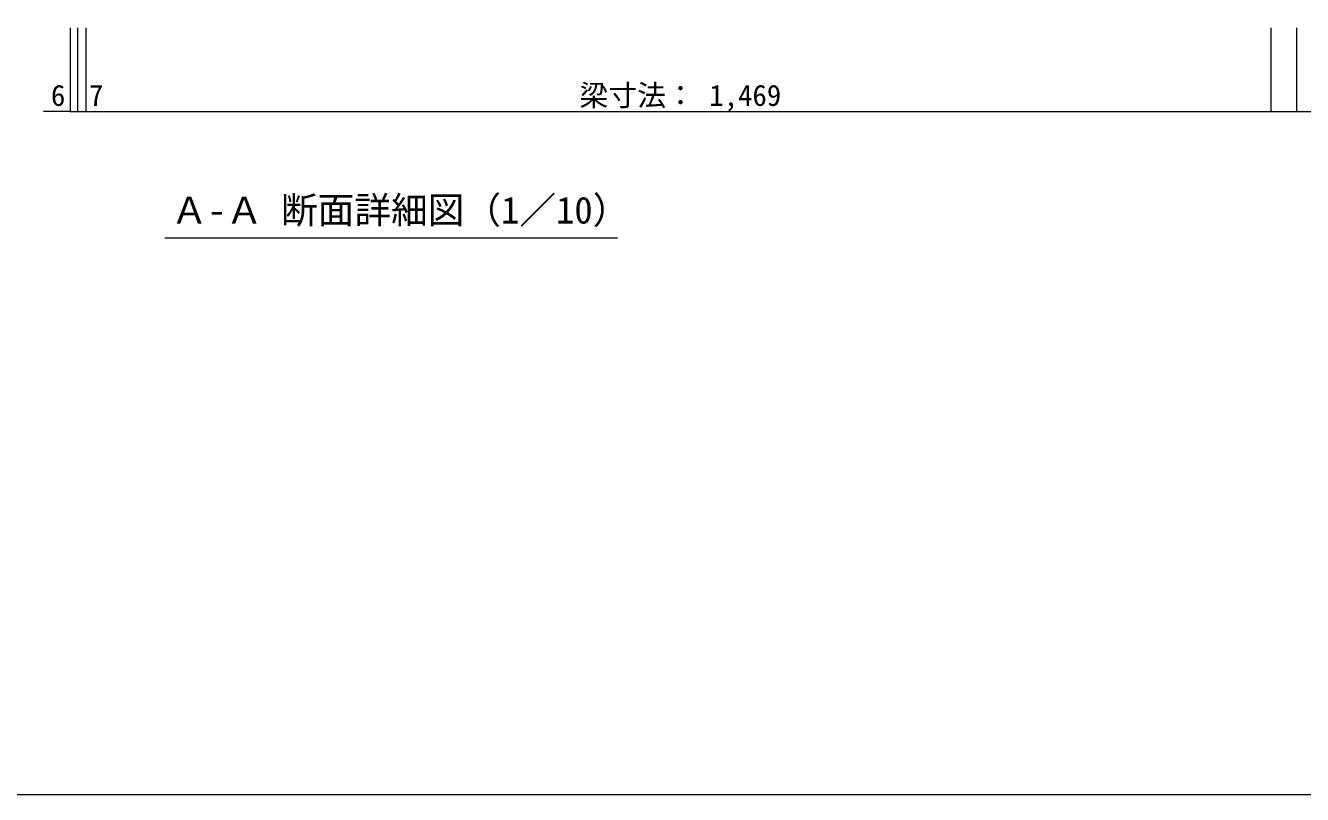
# Model space of a CAD drawing. Units: millimetres, scale not verified. Extents: x -4000 to 4000, y -2770 to 2770.
# Drawn here: x 211 to 2300, y -2770 to -1513 of the extents above; entities that cross this region are included whole.
import ezdxf
from ezdxf.enums import TextEntityAlignment as Align

# ---------------------------------------------------------------- set-up
doc = ezdxf.new("R2010")
doc.units = ezdxf.units.MM
doc.header["$LTSCALE"] = 20
for name, color, linetype, lineweight in [('0-0_8図面枠', 5, 'Continuous', 9), ('0-E_1-7', 7, 'Continuous', 9), ('2-0_2-7', 7, 'Continuous', 9), ('2-1_2-8', 3, 'Continuous', 9)]:
    doc.layers.add(name, color=color, linetype=linetype, lineweight=lineweight)
doc.styles.add('ＭＳ ゴシック', font='')
doc.styles.get('ＭＳ ゴシック').set_extended_font_data('MS Gothic')

msp = doc.modelspace()

# ---------------------------------------------------------------- linework, layer by layer
at = {"layer": '0-0_8図面枠'}
msp.add_lwpolyline([(-3999.87, -2769.93), (4000.13, -2769.93), (4000.13, 2770.07), (-3999.87, 2770.07)], close=True, dxfattribs=at)
at = {"layer": '2-0_2-7', "color": 3}
for p, q in [((284.92, -1653.41), (284.92, -1516.55)), ((296.92, -1653.41), (296.92, -1516.55)), ((310.92, -1653.41), (310.92, -1516.55)), ((2248.92, -1653.41), (2248.92, -1516.55)), ((2248.92, -1653.41), (2248.92, -1516.55)), ((2290.92, -1653.41), (2290.92, -1516.55)), ((284.92, -1653.41), (240.95, -1653.41)), ((284.92, -1653.41), (296.92, -1653.41)), ((296.92, -1653.41), (310.92, -1653.41)), ((310.92, -1653.41), (2248.92, -1653.41)), ((2248.92, -1653.41), (2290.92, -1653.41)), ((2290.92, -1653.41), (2353.81, -1653.41))]:
    msp.add_line(p, q, dxfattribs=at)
at = {"layer": '2-0_2-7'}
for points in [[(283.32, -1653.41), (284.92, -1651.81), (284.92, -1653.41)], [(283.33, -1653.31), (284.92, -1651.81), (283.32, -1653.41)], [(283.33, -1653.61), (283.32, -1653.41), (284.92, -1653.41)], [(283.35, -1653.11), (284.92, -1651.81), (283.33, -1653.31)], [(283.33, -1653.61), (284.92, -1653.41), (283.37, -1653.81)], [(283.4, -1652.92), (284.92, -1651.81), (283.35, -1653.11)], [(283.37, -1653.81), (284.92, -1653.41), (283.43, -1654)], [(283.47, -1652.73), (284.92, -1651.81), (283.4, -1652.92)], [(283.43, -1654), (284.92, -1653.41), (283.52, -1654.18)], [(283.57, -1652.55), (284.92, -1651.81), (283.47, -1652.73)], [(283.52, -1654.18), (284.92, -1653.41), (283.63, -1654.35)], [(283.69, -1652.39), (284.92, -1651.81), (283.57, -1652.55)], [(283.63, -1654.35), (284.92, -1653.41), (283.76, -1654.51)], [(283.83, -1652.25), (284.92, -1651.81), (283.69, -1652.39)], [(283.76, -1654.51), (284.92, -1653.41), (283.9, -1654.64)], [(283.98, -1652.12), (284.92, -1651.81), (283.83, -1652.25)], [(283.9, -1654.64), (284.92, -1653.41), (284.06, -1654.76)], [(284.15, -1652.01), (284.92, -1651.81), (283.98, -1652.12)], [(284.06, -1654.76), (284.92, -1653.41), (284.24, -1654.86)], [(284.33, -1651.92), (284.92, -1651.81), (284.15, -1652.01)], [(284.24, -1654.86), (284.92, -1653.41), (284.43, -1654.93)], [(284.52, -1651.86), (284.92, -1651.81), (284.33, -1651.92)], [(284.43, -1654.93), (284.92, -1653.41), (284.62, -1654.98)], [(284.52, -1651.86), (284.72, -1651.82), (284.92, -1651.81)], [(284.62, -1654.98), (284.92, -1653.41), (284.82, -1655.01)], [(284.82, -1655.01), (284.92, -1653.41), (284.92, -1655.01)], [(284.92, -1651.81), (286.47, -1653.01), (284.92, -1653.41)], [(284.92, -1651.81), (286.41, -1652.82), (286.47, -1653.01)], [(284.92, -1651.81), (286.32, -1652.64), (286.41, -1652.82)], [(284.92, -1651.81), (286.22, -1652.47), (286.32, -1652.64)], [(284.92, -1651.81), (286.09, -1652.32), (286.22, -1652.47)], [(284.92, -1651.81), (285.94, -1652.18), (286.09, -1652.32)], [(284.92, -1651.81), (285.78, -1652.06), (285.94, -1652.18)], [(284.92, -1651.81), (285.6, -1651.96), (285.78, -1652.06)], [(284.92, -1651.81), (285.42, -1651.89), (285.6, -1651.96)], [(284.92, -1651.81), (285.22, -1651.84), (285.42, -1651.89)], [(284.92, -1651.81), (285.02, -1651.81), (285.22, -1651.84)], [(284.92, -1653.41), (286.47, -1653.01), (286.51, -1653.21)], [(284.92, -1653.41), (286.51, -1653.21), (286.52, -1653.41)], [(284.92, -1653.41), (285.51, -1654.9), (284.92, -1655.01)], [(284.92, -1653.41), (285.69, -1654.81), (285.51, -1654.9)], [(284.92, -1653.41), (285.86, -1654.71), (285.69, -1654.81)], [(284.92, -1653.41), (286.02, -1654.58), (285.86, -1654.71)], [(284.92, -1653.41), (286.16, -1654.43), (286.02, -1654.58)], [(284.92, -1653.41), (286.27, -1654.27), (286.16, -1654.43)], [(284.92, -1653.41), (286.37, -1654.09), (286.27, -1654.27)], [(284.92, -1653.41), (286.44, -1653.91), (286.37, -1654.09)], [(284.92, -1653.41), (286.49, -1653.71), (286.44, -1653.91)], [(284.92, -1653.41), (286.52, -1653.51), (286.49, -1653.71)], [(284.92, -1653.41), (286.52, -1653.41), (286.52, -1653.51)], [(284.92, -1655.01), (285.51, -1654.9), (285.32, -1654.96)], [(284.92, -1655.01), (285.32, -1654.96), (285.12, -1655)], [(295.32, -1653.41), (296.92, -1651.81), (296.92, -1653.41)], [(295.33, -1653.31), (296.92, -1651.81), (295.32, -1653.41)], [(295.33, -1653.61), (295.32, -1653.41), (296.92, -1653.41)], [(295.35, -1653.11), (296.92, -1651.81), (295.33, -1653.31)], [(295.33, -1653.61), (296.92, -1653.41), (295.37, -1653.81)], [(295.4, -1652.92), (296.92, -1651.81), (295.35, -1653.11)], [(295.37, -1653.81), (296.92, -1653.41), (295.43, -1654)], [(295.47, -1652.73), (296.92, -1651.81), (295.4, -1652.92)], [(295.43, -1654), (296.92, -1653.41), (295.52, -1654.18)], [(295.57, -1652.55), (296.92, -1651.81), (295.47, -1652.73)], [(295.52, -1654.18), (296.92, -1653.41), (295.63, -1654.35)], [(295.69, -1652.39), (296.92, -1651.81), (295.57, -1652.55)], [(295.63, -1654.35), (296.92, -1653.41), (295.76, -1654.51)], [(295.83, -1652.25), (296.92, -1651.81), (295.69, -1652.39)], [(295.76, -1654.51), (296.92, -1653.41), (295.9, -1654.64)], [(295.98, -1652.12), (296.92, -1651.81), (295.83, -1652.25)], [(295.9, -1654.64), (296.92, -1653.41), (296.06, -1654.76)], [(296.15, -1652.01), (296.92, -1651.81), (295.98, -1652.12)], [(296.06, -1654.76), (296.92, -1653.41), (296.24, -1654.86)], [(296.33, -1651.92), (296.92, -1651.81), (296.15, -1652.01)], [(296.24, -1654.86), (296.92, -1653.41), (296.43, -1654.93)], [(296.52, -1651.86), (296.92, -1651.81), (296.33, -1651.92)], [(296.43, -1654.93), (296.92, -1653.41), (296.62, -1654.98)], [(296.52, -1651.86), (296.72, -1651.82), (296.92, -1651.81)], [(296.62, -1654.98), (296.92, -1653.41), (296.82, -1655.01)], [(296.82, -1655.01), (296.92, -1653.41), (296.92, -1655.01)], [(296.92, -1651.81), (298.47, -1653.01), (296.92, -1653.41)], [(296.92, -1651.81), (298.41, -1652.82), (298.47, -1653.01)], [(296.92, -1651.81), (298.32, -1652.64), (298.41, -1652.82)], [(296.92, -1651.81), (298.22, -1652.47), (298.32, -1652.64)], [(296.92, -1651.81), (298.09, -1652.32), (298.22, -1652.47)], [(296.92, -1651.81), (297.94, -1652.18), (298.09, -1652.32)], [(296.92, -1651.81), (297.78, -1652.06), (297.94, -1652.18)], [(296.92, -1651.81), (297.6, -1651.96), (297.78, -1652.06)], [(296.92, -1651.81), (297.42, -1651.89), (297.6, -1651.96)], [(296.92, -1651.81), (297.22, -1651.84), (297.42, -1651.89)], [(296.92, -1651.81), (297.02, -1651.81), (297.22, -1651.84)], [(296.92, -1653.41), (298.47, -1653.01), (298.51, -1653.21)], [(296.92, -1653.41), (298.51, -1653.21), (298.52, -1653.41)], [(296.92, -1653.41), (297.51, -1654.9), (296.92, -1655.01)], [(296.92, -1653.41), (297.69, -1654.81), (297.51, -1654.9)], [(296.92, -1653.41), (297.86, -1654.71), (297.69, -1654.81)], [(296.92, -1653.41), (298.02, -1654.58), (297.86, -1654.71)], [(296.92, -1653.41), (298.16, -1654.43), (298.02, -1654.58)], [(296.92, -1653.41), (298.27, -1654.27), (298.16, -1654.43)], [(296.92, -1653.41), (298.37, -1654.09), (298.27, -1654.27)], [(296.92, -1653.41), (298.44, -1653.91), (298.37, -1654.09)], [(296.92, -1653.41), (298.49, -1653.71), (298.44, -1653.91)], [(296.92, -1653.41), (298.52, -1653.51), (298.49, -1653.71)], [(296.92, -1653.41), (298.52, -1653.41), (298.52, -1653.51)], [(296.92, -1655.01), (297.51, -1654.9), (297.32, -1654.96)], [(296.92, -1655.01), (297.32, -1654.96), (297.12, -1655)], [(309.32, -1653.41), (310.92, -1651.81), (310.92, -1653.41)], [(309.33, -1653.31), (310.92, -1651.81), (309.32, -1653.41)], [(309.33, -1653.61), (309.32, -1653.41), (310.92, -1653.41)], [(309.35, -1653.11), (310.92, -1651.81), (309.33, -1653.31)], [(309.33, -1653.61), (310.92, -1653.41), (309.37, -1653.81)], [(309.4, -1652.92), (310.92, -1651.81), (309.35, -1653.11)], [(309.37, -1653.81), (310.92, -1653.41), (309.43, -1654)], [(309.47, -1652.73), (310.92, -1651.81), (309.4, -1652.92)], [(309.43, -1654), (310.92, -1653.41), (309.52, -1654.18)], [(309.57, -1652.55), (310.92, -1651.81), (309.47, -1652.73)], [(309.52, -1654.18), (310.92, -1653.41), (309.63, -1654.35)], [(309.69, -1652.39), (310.92, -1651.81), (309.57, -1652.55)], [(309.63, -1654.35), (310.92, -1653.41), (309.76, -1654.51)], [(309.83, -1652.25), (310.92, -1651.81), (309.69, -1652.39)], [(309.76, -1654.51), (310.92, -1653.41), (309.9, -1654.64)], [(309.98, -1652.12), (310.92, -1651.81), (309.83, -1652.25)], [(309.9, -1654.64), (310.92, -1653.41), (310.06, -1654.76)], [(310.15, -1652.01), (310.92, -1651.81), (309.98, -1652.12)], [(310.06, -1654.76), (310.92, -1653.41), (310.24, -1654.86)], [(310.33, -1651.92), (310.92, -1651.81), (310.15, -1652.01)], [(310.24, -1654.86), (310.92, -1653.41), (310.43, -1654.93)], [(310.52, -1651.86), (310.92, -1651.81), (310.33, -1651.92)], [(310.43, -1654.93), (310.92, -1653.41), (310.62, -1654.98)], [(310.52, -1651.86), (310.72, -1651.82), (310.92, -1651.81)], [(310.62, -1654.98), (310.92, -1653.41), (310.82, -1655.01)], [(310.82, -1655.01), (310.92, -1653.41), (310.92, -1655.01)], [(310.92, -1651.81), (312.47, -1653.01), (310.92, -1653.41)], [(310.92, -1651.81), (312.41, -1652.82), (312.47, -1653.01)], [(310.92, -1651.81), (312.32, -1652.64), (312.41, -1652.82)], [(310.92, -1651.81), (312.22, -1652.47), (312.32, -1652.64)], [(310.92, -1651.81), (312.09, -1652.32), (312.22, -1652.47)], [(310.92, -1651.81), (311.94, -1652.18), (312.09, -1652.32)], [(310.92, -1651.81), (311.78, -1652.06), (311.94, -1652.18)], [(310.92, -1651.81), (311.6, -1651.96), (311.78, -1652.06)], [(310.92, -1651.81), (311.42, -1651.89), (311.6, -1651.96)], [(310.92, -1651.81), (311.22, -1651.84), (311.42, -1651.89)], [(310.92, -1651.81), (311.02, -1651.81), (311.22, -1651.84)], [(310.92, -1653.41), (312.47, -1653.01), (312.51, -1653.21)], [(310.92, -1653.41), (312.51, -1653.21), (312.52, -1653.41)], [(310.92, -1653.41), (311.51, -1654.9), (310.92, -1655.01)], [(310.92, -1653.41), (311.69, -1654.81), (311.51, -1654.9)], [(310.92, -1653.41), (311.86, -1654.71), (311.69, -1654.81)], [(310.92, -1653.41), (312.02, -1654.58), (311.86, -1654.71)], [(310.92, -1653.41), (312.16, -1654.43), (312.02, -1654.58)], [(310.92, -1653.41), (312.27, -1654.27), (312.16, -1654.43)], [(310.92, -1653.41), (312.37, -1654.09), (312.27, -1654.27)], [(310.92, -1653.41), (312.44, -1653.91), (312.37, -1654.09)], [(310.92, -1653.41), (312.49, -1653.71), (312.44, -1653.91)], [(310.92, -1653.41), (312.52, -1653.51), (312.49, -1653.71)], [(310.92, -1653.41), (312.52, -1653.41), (312.52, -1653.51)], [(310.92, -1655.01), (311.51, -1654.9), (311.32, -1654.96)], [(310.92, -1655.01), (311.32, -1654.96), (311.12, -1655)], [(2247.32, -1653.41), (2248.92, -1651.81), (2248.92, -1653.41)], [(2247.32, -1653.41), (2248.72, -1651.82), (2248.92, -1651.81)], [(2247.32, -1653.41), (2248.92, -1651.81), (2248.92, -1653.41)], [(2247.32, -1653.41), (2248.72, -1651.82), (2248.92, -1651.81)], [(2247.32, -1653.41), (2248.52, -1651.86), (2248.72, -1651.82)], [(2247.32, -1653.41), (2248.52, -1651.86), (2248.72, -1651.82)], [(2247.32, -1653.41), (2248.33, -1651.92), (2248.52, -1651.86)], [(2247.32, -1653.41), (2248.33, -1651.92), (2248.52, -1651.86)], [(2247.33, -1653.31), (2248.33, -1651.92), (2247.32, -1653.41)], [(2247.33, -1653.31), (2248.33, -1651.92), (2247.32, -1653.41)], [(2247.9, -1654.64), (2247.32, -1653.41), (2248.92, -1653.41)], [(2247.76, -1654.51), (2247.32, -1653.41), (2247.9, -1654.64)], [(2247.63, -1654.35), (2247.32, -1653.41), (2247.76, -1654.51)], [(2247.52, -1654.18), (2247.32, -1653.41), (2247.63, -1654.35)], [(2247.43, -1654), (2247.32, -1653.41), (2247.52, -1654.18)], [(2247.37, -1653.81), (2247.32, -1653.41), (2247.43, -1654)], [(2247.33, -1653.61), (2247.32, -1653.41), (2247.37, -1653.81)], [(2247.9, -1654.64), (2247.32, -1653.41), (2248.92, -1653.41)], [(2247.76, -1654.51), (2247.32, -1653.41), (2247.9, -1654.64)], [(2247.63, -1654.35), (2247.32, -1653.41), (2247.76, -1654.51)], [(2247.52, -1654.18), (2247.32, -1653.41), (2247.63, -1654.35)], [(2247.43, -1654), (2247.32, -1653.41), (2247.52, -1654.18)], [(2247.37, -1653.81), (2247.32, -1653.41), (2247.43, -1654)], [(2247.33, -1653.61), (2247.32, -1653.41), (2247.37, -1653.81)], [(2247.35, -1653.11), (2248.33, -1651.92), (2247.33, -1653.31)], [(2247.35, -1653.11), (2248.33, -1651.92), (2247.33, -1653.31)], [(2247.35, -1653.11), (2248.15, -1652.01), (2248.33, -1651.92)], [(2247.35, -1653.11), (2248.15, -1652.01), (2248.33, -1651.92)], [(2247.4, -1652.92), (2248.15, -1652.01), (2247.35, -1653.11)], [(2247.4, -1652.92), (2248.15, -1652.01), (2247.35, -1653.11)], [(2247.4, -1652.92), (2247.98, -1652.12), (2248.15, -1652.01)], [(2247.4, -1652.92), (2247.98, -1652.12), (2248.15, -1652.01)], [(2247.47, -1652.73), (2247.98, -1652.12), (2247.4, -1652.92)], [(2247.47, -1652.73), (2247.98, -1652.12), (2247.4, -1652.92)], [(2247.47, -1652.73), (2247.83, -1652.25), (2247.98, -1652.12)], [(2247.47, -1652.73), (2247.83, -1652.25), (2247.98, -1652.12)], [(2247.57, -1652.55), (2247.83, -1652.25), (2247.47, -1652.73)], [(2247.57, -1652.55), (2247.83, -1652.25), (2247.47, -1652.73)], [(2247.57, -1652.55), (2247.69, -1652.39), (2247.83, -1652.25)], [(2247.57, -1652.55), (2247.69, -1652.39), (2247.83, -1652.25)], [(2247.9, -1654.64), (2248.92, -1653.41), (2248.06, -1654.76)], [(2247.9, -1654.64), (2248.92, -1653.41), (2248.06, -1654.76)], [(2248.06, -1654.76), (2248.92, -1653.41), (2248.24, -1654.86)], [(2248.06, -1654.76), (2248.92, -1653.41), (2248.24, -1654.86)], [(2248.24, -1654.86), (2248.92, -1653.41), (2248.43, -1654.93)], [(2248.24, -1654.86), (2248.92, -1653.41), (2248.43, -1654.93)], [(2248.43, -1654.93), (2248.92, -1653.41), (2248.62, -1654.98)], [(2248.43, -1654.93), (2248.92, -1653.41), (2248.62, -1654.98)], [(2248.62, -1654.98), (2248.92, -1653.41), (2248.82, -1655.01)], [(2248.62, -1654.98), (2248.92, -1653.41), (2248.82, -1655.01)], [(2248.82, -1655.01), (2248.92, -1653.41), (2248.92, -1655.01)], [(2248.82, -1655.01), (2248.92, -1653.41), (2248.92, -1655.01)], [(2248.92, -1651.81), (2249.78, -1652.06), (2248.92, -1653.41)], [(2248.92, -1651.81), (2249.6, -1651.96), (2249.78, -1652.06)], [(2248.92, -1651.81), (2249.42, -1651.89), (2249.6, -1651.96)], [(2248.92, -1651.81), (2249.22, -1651.84), (2249.42, -1651.89)], [(2248.92, -1651.81), (2249.02, -1651.81), (2249.22, -1651.84)], [(2248.92, -1651.81), (2249.78, -1652.06), (2248.92, -1653.41)], [(2248.92, -1651.81), (2249.6, -1651.96), (2249.78, -1652.06)], [(2248.92, -1651.81), (2249.42, -1651.89), (2249.6, -1651.96)], [(2248.92, -1651.81), (2249.22, -1651.84), (2249.42, -1651.89)], [(2248.92, -1651.81), (2249.02, -1651.81), (2249.22, -1651.84)], [(2248.92, -1653.41), (2249.78, -1652.06), (2249.94, -1652.18)], [(2248.92, -1653.41), (2249.78, -1652.06), (2249.94, -1652.18)], [(2248.92, -1653.41), (2249.94, -1652.18), (2250.09, -1652.32)], [(2248.92, -1653.41), (2249.94, -1652.18), (2250.09, -1652.32)], [(2248.92, -1653.41), (2250.09, -1652.32), (2250.22, -1652.47)], [(2248.92, -1653.41), (2250.09, -1652.32), (2250.22, -1652.47)], [(2248.92, -1653.41), (2250.22, -1652.47), (2250.32, -1652.64)], [(2248.92, -1653.41), (2250.22, -1652.47), (2250.32, -1652.64)], [(2248.92, -1653.41), (2250.32, -1652.64), (2250.41, -1652.82)], [(2248.92, -1653.41), (2250.32, -1652.64), (2250.41, -1652.82)], [(2248.92, -1653.41), (2250.41, -1652.82), (2250.47, -1653.01)], [(2248.92, -1653.41), (2250.41, -1652.82), (2250.47, -1653.01)], [(2248.92, -1653.41), (2250.47, -1653.01), (2250.51, -1653.21)], [(2248.92, -1653.41), (2250.47, -1653.01), (2250.51, -1653.21)], [(2248.92, -1653.41), (2250.51, -1653.21), (2250.52, -1653.41)], [(2248.92, -1653.41), (2250.51, -1653.21), (2250.52, -1653.41)], [(2249.32, -1654.96), (2248.92, -1653.41), (2250.52, -1653.41)], [(2249.12, -1655), (2248.92, -1653.41), (2249.32, -1654.96)], [(2248.92, -1655.01), (2248.92, -1653.41), (2249.12, -1655)], [(2249.32, -1654.96), (2248.92, -1653.41), (2250.52, -1653.41)], [(2249.12, -1655), (2248.92, -1653.41), (2249.32, -1654.96)], [(2248.92, -1655.01), (2248.92, -1653.41), (2249.12, -1655)], [(2249.32, -1654.96), (2250.52, -1653.41), (2250.52, -1653.51)], [(2249.32, -1654.96), (2250.52, -1653.41), (2250.52, -1653.51)], [(2249.32, -1654.96), (2250.52, -1653.51), (2249.51, -1654.9)], [(2249.32, -1654.96), (2250.52, -1653.51), (2249.51, -1654.9)], [(2249.51, -1654.9), (2250.52, -1653.51), (2250.49, -1653.71)], [(2249.51, -1654.9), (2250.52, -1653.51), (2250.49, -1653.71)], [(2249.51, -1654.9), (2250.49, -1653.71), (2249.69, -1654.81)], [(2249.51, -1654.9), (2250.49, -1653.71), (2249.69, -1654.81)], [(2249.69, -1654.81), (2250.49, -1653.71), (2250.44, -1653.91)], [(2249.69, -1654.81), (2250.49, -1653.71), (2250.44, -1653.91)], [(2249.69, -1654.81), (2250.44, -1653.91), (2249.86, -1654.71)], [(2249.69, -1654.81), (2250.44, -1653.91), (2249.86, -1654.71)], [(2249.86, -1654.71), (2250.44, -1653.91), (2250.37, -1654.09)], [(2249.86, -1654.71), (2250.44, -1653.91), (2250.37, -1654.09)], [(2249.86, -1654.71), (2250.37, -1654.09), (2250.02, -1654.58)], [(2249.86, -1654.71), (2250.37, -1654.09), (2250.02, -1654.58)], [(2250.02, -1654.58), (2250.37, -1654.09), (2250.27, -1654.27)], [(2250.02, -1654.58), (2250.37, -1654.09), (2250.27, -1654.27)], [(2250.02, -1654.58), (2250.27, -1654.27), (2250.16, -1654.43)], [(2250.02, -1654.58), (2250.27, -1654.27), (2250.16, -1654.43)], [(2289.32, -1653.41), (2290.92, -1651.81), (2290.92, -1653.41)], [(2289.32, -1653.41), (2290.72, -1651.82), (2290.92, -1651.81)], [(2289.32, -1653.41), (2290.52, -1651.86), (2290.72, -1651.82)], [(2289.32, -1653.41), (2290.33, -1651.92), (2290.52, -1651.86)], [(2289.33, -1653.31), (2290.33, -1651.92), (2289.32, -1653.41)], [(2289.9, -1654.64), (2289.32, -1653.41), (2290.92, -1653.41)], [(2289.76, -1654.51), (2289.32, -1653.41), (2289.9, -1654.64)], [(2289.63, -1654.35), (2289.32, -1653.41), (2289.76, -1654.51)], [(2289.52, -1654.18), (2289.32, -1653.41), (2289.63, -1654.35)], [(2289.43, -1654), (2289.32, -1653.41), (2289.52, -1654.18)], [(2289.37, -1653.81), (2289.32, -1653.41), (2289.43, -1654)], [(2289.33, -1653.61), (2289.32, -1653.41), (2289.37, -1653.81)], [(2289.33, -1653.31), (2290.15, -1652.01), (2290.33, -1651.92)], [(2289.35, -1653.11), (2290.15, -1652.01), (2289.33, -1653.31)], [(2289.35, -1653.11), (2289.98, -1652.12), (2290.15, -1652.01)], [(2289.4, -1652.92), (2289.98, -1652.12), (2289.35, -1653.11)], [(2289.4, -1652.92), (2289.83, -1652.25), (2289.98, -1652.12)], [(2289.47, -1652.73), (2289.83, -1652.25), (2289.4, -1652.92)], [(2289.47, -1652.73), (2289.69, -1652.39), (2289.83, -1652.25)], [(2289.57, -1652.55), (2289.69, -1652.39), (2289.47, -1652.73)], [(2289.9, -1654.64), (2290.92, -1653.41), (2290.06, -1654.76)], [(2290.06, -1654.76), (2290.92, -1653.41), (2290.24, -1654.86)], [(2290.24, -1654.86), (2290.92, -1653.41), (2290.43, -1654.93)], [(2290.43, -1654.93), (2290.92, -1653.41), (2290.62, -1654.98)], [(2290.62, -1654.98), (2290.92, -1653.41), (2290.82, -1655.01)], [(2290.82, -1655.01), (2290.92, -1653.41), (2290.92, -1655.01)], [(2290.92, -1651.81), (2291.78, -1652.06), (2290.92, -1653.41)], [(2290.92, -1651.81), (2291.6, -1651.96), (2291.78, -1652.06)], [(2290.92, -1651.81), (2291.42, -1651.89), (2291.6, -1651.96)], [(2290.92, -1651.81), (2291.22, -1651.84), (2291.42, -1651.89)], [(2290.92, -1651.81), (2291.02, -1651.81), (2291.22, -1651.84)], [(2290.92, -1653.41), (2291.78, -1652.06), (2291.94, -1652.18)], [(2290.92, -1653.41), (2291.94, -1652.18), (2292.09, -1652.32)], [(2290.92, -1653.41), (2292.09, -1652.32), (2292.22, -1652.47)], [(2290.92, -1653.41), (2292.22, -1652.47), (2292.32, -1652.64)], [(2290.92, -1653.41), (2292.32, -1652.64), (2292.41, -1652.82)], [(2290.92, -1653.41), (2292.41, -1652.82), (2292.47, -1653.01)], [(2290.92, -1653.41), (2292.47, -1653.01), (2292.51, -1653.21)], [(2290.92, -1653.41), (2292.51, -1653.21), (2292.52, -1653.41)], [(2291.32, -1654.96), (2290.92, -1653.41), (2292.52, -1653.41)], [(2291.12, -1655), (2290.92, -1653.41), (2291.32, -1654.96)], [(2290.92, -1655.01), (2290.92, -1653.41), (2291.12, -1655)], [(2291.32, -1654.96), (2292.52, -1653.41), (2291.51, -1654.9)], [(2291.51, -1654.9), (2292.52, -1653.41), (2292.52, -1653.51)], [(2291.51, -1654.9), (2292.52, -1653.51), (2291.69, -1654.81)], [(2291.69, -1654.81), (2292.52, -1653.51), (2292.49, -1653.71)], [(2291.69, -1654.81), (2292.49, -1653.71), (2291.86, -1654.71)], [(2291.86, -1654.71), (2292.49, -1653.71), (2292.44, -1653.91)], [(2291.86, -1654.71), (2292.44, -1653.91), (2292.02, -1654.58)], [(2292.02, -1654.58), (2292.44, -1653.91), (2292.37, -1654.09)], [(2292.02, -1654.58), (2292.37, -1654.09), (2292.16, -1654.43)], [(2292.16, -1654.43), (2292.37, -1654.09), (2292.27, -1654.27)]]:
    msp.add_solid(points, dxfattribs=at)
at = {"layer": '2-1_2-8', "color": 7}
msp.add_line((439.46, -1859.86), (1179.83, -1859.86), dxfattribs=at)

# ---------------------------------------------------------------- texts
at = {"layer": '0-E_1-7', "color": 4, "style": 'ＭＳ ゴシック'}
for s, p in [('梁寸法： 1,469', (1117.56, -1654.76)), ('6', (253.07, -1654.76)), ('7', (315.34, -1654.76))]:
    msp.add_text(s, height=34.6, dxfattribs=at).set_placement(p, align=Align.BOTTOM_LEFT)
at = {"layer": '2-1_2-8', "color": 4, "style": 'ＭＳ ゴシック'}
msp.add_text('Ａ-Ａ 断面詳細図（1／10）', height=43.99, dxfattribs=at).set_placement((449.46, -1849.86), align=Align.BOTTOM_LEFT)

doc.saveas('drawing.dxf')
